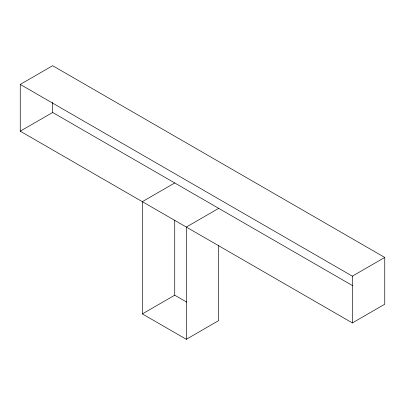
<?xml version="1.0" encoding="UTF-8"?>
<svg xmlns="http://www.w3.org/2000/svg" width="405" height="405" viewBox="0 0 405 405"><rect width="100%" height="100%" fill="white"/><g stroke="black" fill="none" stroke-linecap="round" stroke-linejoin="round"><path stroke-width="0.61" d="M20.25 84.417L52.65 65.711L384.75 257.448L384.75 304.216L352.35 322.922L20.25 131.185L20.25 84.417L352.35 276.154L384.75 257.448M20.25 131.185L52.65 112.479L352.416 285.545M174.737 182.964L142.337 201.67L142.337 313.905L186.3 339.289L218.7 320.583L218.7 245.546M218.7 208.347L186.3 227.053L186.3 339.289M142.337 313.905L174.737 295.199L186.68 302.095M352.35 276.154L352.35 322.922M174.737 220.168L174.737 295.199M52.65 102.364L52.65 112.479"/></g></svg>
